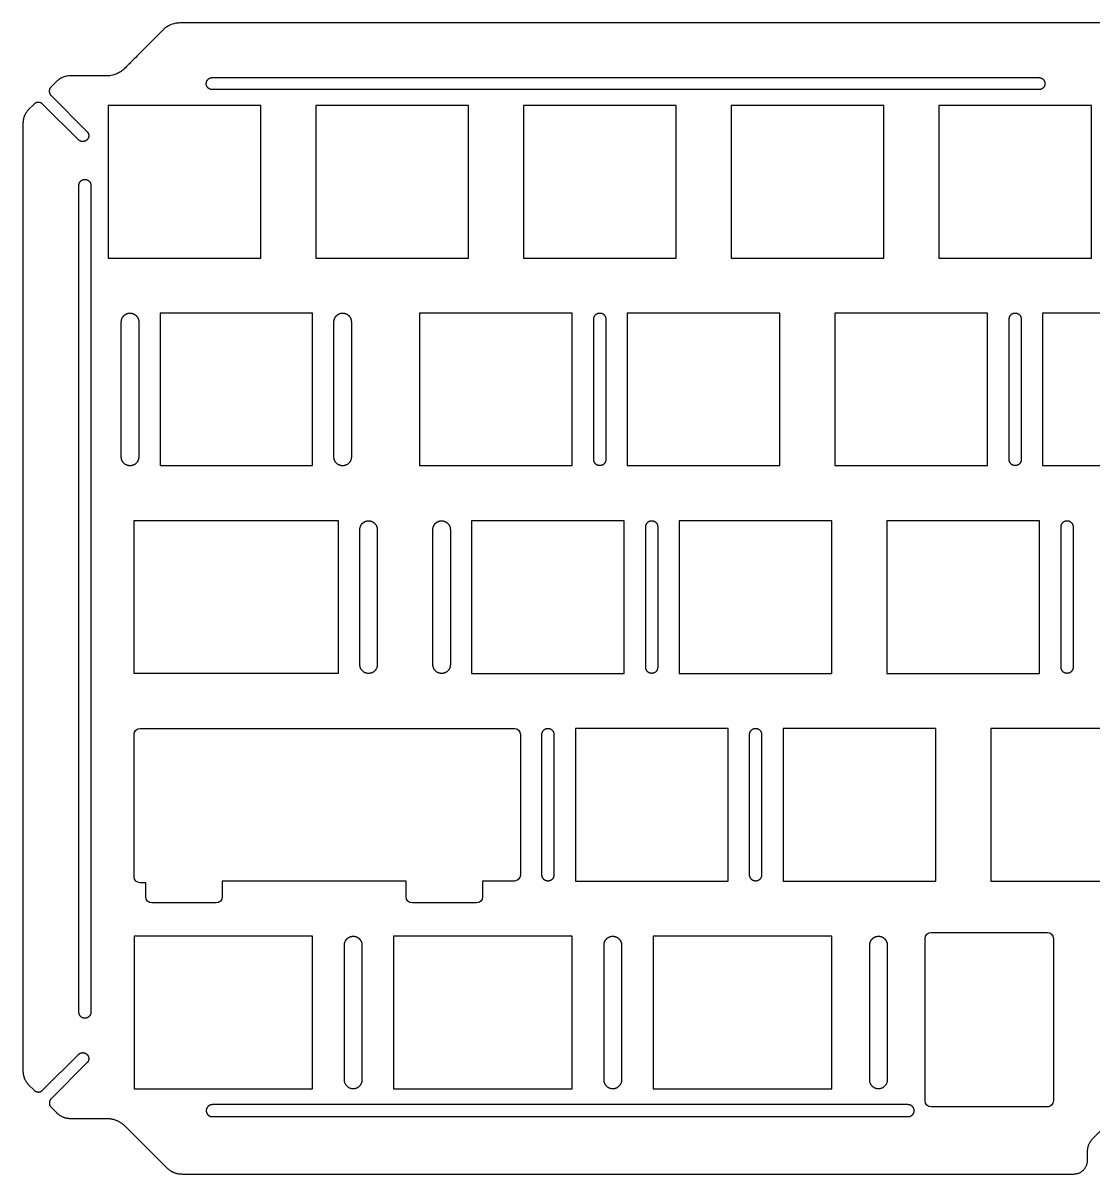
# Model space of a CAD drawing. Header units: millimetres. Extents: x 39 to 354, y -277 to -140.
# Drawn here: x 38.6 to 136.9, y -277.1 to -171.6 of the extents above; entities that cross this region are included whole.
import ezdxf

# ---------------------------------------------------------------- set-up
doc = ezdxf.new("R2010")
doc.units = ezdxf.units.MM
doc.header["$MEASUREMENT"] = 0
doc.layers.add('定位板', color=121, linetype='Continuous', true_color=0x7efae9)

msp = doc.modelspace()

# ---------------------------------------------------------------- linework, layer by layer
at = {"layer": '定位板'}
for p, q in [((139.01, -171.55, -243.22), (52.97, -171.55, -243.22)), ((51.5, -172.16, -243.22), (49.1, -174.56, -243.22)), ((41.69, -176.92, -243.22), (41.19, -177.42, -243.22)), ((46.3, -176.4, -243.22), (42.95, -176.4, -243.22)), ((55.98, -176.56, -243.22), (131.81, -176.56, -243.22)), ((41.19, -178.2, -243.22), (44.49, -181.5, -243.22)), ((131.81, -177.66, -243.22), (55.98, -177.66, -243.22)), ((39.64, -178.99, -243.22), (39.14, -179.49, -243.22)), ((43.71, -182.27, -243.22), (40.42, -178.99, -243.22)), ((38.62, -180.73, -243.22), (38.62, -267.69, -243.22)), ((43.75, -262.28, -243.22), (43.75, -186.45, -243.22)), ((44.85, -186.45, -243.22), (44.85, -262.28, -243.22)), ((47.64, -211.36, -243.22), (47.64, -198.96, -243.22)), ((49.24, -198.96, -243.22), (49.24, -211.36, -243.22)), ((67.14, -211.36, -243.22), (67.14, -198.96, -243.22)), ((68.74, -198.96, -243.22), (68.74, -211.36, -243.22)), ((90.98, -211.6, -243.22), (90.98, -198.7, -243.22)), ((92.08, -198.7, -243.22), (92.08, -211.6, -243.22)), ((129.08, -211.6, -243.22), (129.08, -198.7, -243.22)), ((130.18, -198.7, -243.22), (130.18, -211.6, -243.22)), ((69.52, -230.41, -243.22), (69.52, -218.01, -243.22)), ((71.12, -218.01, -243.22), (71.12, -230.41, -243.22)), ((76.22, -230.41, -243.22), (76.22, -218.01, -243.22)), ((77.82, -218.01, -243.22), (77.82, -230.41, -243.22)), ((95.74, -230.65, -243.22), (95.74, -217.75, -243.22)), ((96.84, -217.75, -243.22), (96.84, -230.65, -243.22)), ((133.84, -230.65, -243.22), (133.84, -217.75, -243.22)), ((134.94, -217.75, -243.22), (134.94, -230.65, -243.22)), ((49.36, -236.25, -243.22), (83.69, -236.25, -243.22)), ((48.81, -249.86, -243.22), (48.81, -236.8, -243.22)), ((84.24, -236.8, -243.22), (84.24, -249.7, -243.22)), ((86.22, -249.7, -243.22), (86.22, -236.8, -243.22)), ((87.32, -236.8, -243.22), (87.32, -249.7, -243.22)), ((105.27, -249.7, -243.22), (105.27, -236.8, -243.22)), ((106.37, -236.8, -243.22), (106.37, -249.7, -243.22)), ((56.35, -252.25, -243.22), (50.43, -252.25, -243.22)), ((80.22, -252.25, -243.22), (74.32, -252.25, -243.22)), ((121.92, -254.96, -243.22), (132.58, -254.96, -243.22)), ((68.11, -268.51, -243.22), (68.11, -256.11, -243.22)), ((69.71, -256.11, -243.22), (69.71, -268.51, -243.22)), ((91.92, -268.51, -243.22), (91.92, -256.11, -243.22)), ((93.52, -256.11, -243.22), (93.52, -268.51, -243.22)), ((116.29, -268.51, -243.22), (116.29, -256.11, -243.22)), ((117.89, -256.11, -243.22), (117.89, -268.51, -243.22)), ((121.37, -270.41, -243.22), (121.37, -255.51, -243.22)), ((133.13, -255.51, -243.22), (133.13, -270.41, -243.22)), ((40.42, -269.44, -243.22), (43.71, -266.15, -243.22)), ((44.49, -266.93, -243.22), (41.2, -270.22, -243.22)), ((39.14, -268.93, -243.22), (39.64, -269.44, -243.22)), ((41.2, -270.99, -243.22), (41.71, -271.5, -243.22)), ((119.81, -270.76, -243.22), (55.98, -270.76, -243.22)), ((132.58, -270.96, -243.22), (121.92, -270.96, -243.22)), ((42.95, -272.02, -243.22), (46.3, -272.02, -243.22)), ((55.98, -271.86, -243.22), (119.81, -271.86, -243.22)), ((47.96, -272.71, -243.22), (51.77, -276.52, -243.22)), ((136.8, -273.81, -243.22), (137.8, -272.81, -243.22)), ((136.26, -275.87, -243.22), (136.26, -275.11, -243.22)), ((53.22, -277.12, -243.22), (135.01, -277.12, -243.22))]:
    msp.add_line(p, q, dxfattribs=at)
for points in [[(46.43, -193.11), (60.43, -193.11), (60.43, -179.11), (46.43, -179.11)], [(65.48, -193.11), (79.48, -193.11), (79.48, -179.11), (65.48, -179.11)], [(84.53, -193.11), (98.53, -193.11), (98.53, -179.11), (84.53, -179.11)], [(103.58, -193.11), (117.58, -193.11), (117.58, -179.11), (103.58, -179.11)], [(122.63, -193.11), (136.63, -193.11), (136.63, -179.11), (122.63, -179.11)], [(51.19, -212.15), (65.19, -212.15), (65.19, -198.15), (51.19, -198.15)], [(75, -212.15), (89, -212.15), (89, -198.15), (75, -198.15)], [(94.05, -212.15), (108.05, -212.15), (108.05, -198.15), (94.05, -198.15)], [(113.1, -212.15), (127.1, -212.15), (127.1, -198.15), (113.1, -198.15)], [(132.15, -212.15), (146.15, -212.15), (146.15, -198.15), (132.15, -198.15)], [(48.8, -231.17), (67.57, -231.17), (67.57, -217.22), (48.8, -217.22)], [(79.77, -231.2), (93.77, -231.2), (93.77, -217.2), (79.77, -217.2)], [(98.82, -231.2), (112.81, -231.2), (112.81, -217.2), (98.82, -217.2)], [(117.87, -231.2), (131.87, -231.2), (131.87, -217.2), (117.87, -217.2)], [(89.29, -250.25), (103.29, -250.25), (103.29, -236.25), (89.29, -236.25)], [(108.34, -250.25), (122.34, -250.25), (122.34, -236.25), (108.34, -236.25)], [(127.39, -250.25), (141.39, -250.25), (141.39, -236.25), (127.39, -236.25)], [(48.81, -269.31), (65.19, -269.31), (65.19, -255.31), (48.81, -255.31)], [(72.62, -269.31), (89, -269.31), (89, -255.31), (72.62, -255.31)], [(96.43, -269.31), (112.81, -269.31), (112.81, -255.31), (96.43, -255.31)]]:
    msp.add_lwpolyline(points, close=True, dxfattribs=at)
for points in [[(49.88, -251.7), (49.88, -250.41), (49.36, -250.41)], [(73.77, -251.7), (73.77, -250.25), (72.77, -250.25), (57.9, -250.25), (56.9, -250.25), (56.9, -251.7)], [(83.69, -250.25), (80.77, -250.25), (80.77, -251.7)]]:
    msp.add_lwpolyline(points, dxfattribs=at)
at = {"layer": '定位板', "extrusion": (0, 0, -1)}
for centre, start, end in [((-49.36, -236.8, 243.22), 360, 90), ((-83.69, -236.8, 243.22), 90, 180), ((-49.36, -249.86, 243.22), 270, 360), ((-83.69, -249.7, 243.22), 180, 270), ((-56.35, -251.7, 243.22), 180.0015, 270), ((-74.32, -251.7, 243.22), 270, 359.9984), ((-80.22, -251.7, 243.22), 180, 270), ((-121.92, -255.51, 243.22), 0, 90), ((-132.58, -255.51, 243.22), 90, 180), ((-121.92, -270.41, 243.22), 270.0005, 0), ((-132.58, -270.41, 243.22), 180, 270.0005)]:
    msp.add_arc(centre, 0.55, start, end, dxfattribs=at)
at = {"layer": '定位板', "extrusion": (-1.03352e-13, -5.16758e-14, -1)}
msp.add_arc((-50.43, -251.7, 243.22), 0.55, 270, 0, dxfattribs=at)
at = {"layer": '定位板'}
for points, knots in [([(52.97, -171.55, -243.22), (52.87, -171.55, -243.22), (52.69, -171.57, -243.22), (52.44, -171.62, -243.22), (52.21, -171.69, -243.22), (51.98, -171.8, -243.22), (51.74, -171.95, -243.22), (51.59, -172.07, -243.22), (51.5, -172.16, -243.22)], [296.354355, 296.354355, 296.354355, 296.354355, 296.678845, 296.874079, 297.136421, 297.398602, 297.611043, 297.987707, 297.987707, 297.987707, 297.987707]), ([(49.1, -174.56, -243.22), (48.91, -174.75, -243.22), (48.62, -175.05, -243.22), (48.23, -175.43, -243.22), (48.01, -175.65, -243.22), (47.86, -175.81, -243.22), (47.77, -175.88, -243.22), (47.67, -175.95, -243.22), (47.56, -176.04, -243.22), (47.41, -176.12, -243.22), (47.18, -176.24, -243.22), (46.9, -176.33, -243.22), (46.58, -176.39, -243.22), (46.4, -176.4, -243.22), (46.3, -176.4, -243.22)], [301.380924, 301.380924, 301.380924, 301.380924, 302.202528, 302.613331, 303.024133, 303.14185, 303.259567, 303.377284, 303.495001, 303.69067, 303.886338, 304.277675, 304.561951, 304.846226, 304.846226, 304.846226, 304.846226]), ([(42.95, -176.4, -243.22), (42.85, -176.4, -243.22), (42.71, -176.41, -243.22), (42.48, -176.46, -243.22), (42.29, -176.52, -243.22), (42.1, -176.61, -243.22), (41.89, -176.74, -243.22), (41.76, -176.85, -243.22), (41.69, -176.92, -243.22)], [308.196474, 308.196474, 308.196474, 308.196474, 308.477921, 308.646187, 308.871804, 309.09742, 309.277451, 309.594444, 309.594444, 309.594444, 309.594444])]:
    msp.add_open_spline(points, degree=3, knots=knots, dxfattribs=at)
for points, weights, knots in [([(55.98, -177.66, -243.22), (55.75, -177.66, -243.22), (55.59, -177.5, -243.22), (55.43, -177.34, -243.22), (55.43, -177.11, -243.22), (55.43, -176.88, -243.22), (55.59, -176.72, -243.22), (55.75, -176.56, -243.22), (55.98, -176.56, -243.22)], [1, 0.923879294436, 1, 0.923879294436, 1, 0.923879294436, 1, 0.923879294436, 1], [155.112849, 155.112849, 155.112849, 155.544818, 155.544818, 155.976788, 155.976788, 156.408757, 156.408757, 156.840726, 156.840726, 156.840726]), ([(131.81, -176.56, -243.22), (132.03, -176.56, -243.22), (132.2, -176.72, -243.22), (132.36, -176.88, -243.22), (132.36, -177.11, -243.22), (132.36, -177.34, -243.22), (132.2, -177.5, -243.22), (132.03, -177.66, -243.22), (131.81, -177.66, -243.22)], [1, 0.923879294436, 1, 0.923879294436, 1, 0.923879294436, 1, 0.923879294436, 1], [77.556426, 77.556426, 77.556426, 77.988395, 77.988395, 78.420364, 78.420364, 78.852333, 78.852333, 79.284303, 79.284303, 79.284303]), ([(41.19, -177.42, -243.22), (41.03, -177.58, -243.22), (41.03, -177.81, -243.22), (41.03, -178.04, -243.22), (41.19, -178.2, -243.22)], [1, 0.923879274084, 1, 0.923879274084, 1], [310.2984668, 310.2984668, 310.2984668, 310.7304365, 310.7304365, 311.1624063, 311.1624063, 311.1624063]), ([(44.49, -181.5, -243.22), (44.65, -181.66, -243.22), (44.65, -181.88, -243.22), (44.65, -182.11, -243.22), (44.49, -182.27, -243.22), (44.33, -182.43, -243.22), (44.1, -182.43, -243.22), (43.87, -182.43, -243.22), (43.71, -182.27, -243.22)], [1, 0.923879301732, 1, 0.923879301732, 1, 0.923879301732, 1, 0.923879301732, 1], [315.824236, 315.824236, 315.824236, 316.256206, 316.256206, 316.688175, 316.688175, 317.120145, 317.120145, 317.552115, 317.552115, 317.552115]), ([(43.75, -186.45, -243.22), (43.75, -186.22, -243.22), (43.91, -186.06, -243.22), (44.07, -185.9, -243.22), (44.3, -185.9, -243.22), (44.53, -185.9, -243.22), (44.69, -186.06, -243.22), (44.85, -186.22, -243.22), (44.85, -186.45, -243.22)], [1, 0.923879294436, 1, 0.923879294436, 1, 0.923879294436, 1, 0.923879294436, 1], [153.384973, 153.384973, 153.384973, 153.816942, 153.816942, 154.248911, 154.248911, 154.68088, 154.68088, 155.112849, 155.112849, 155.112849]), ([(47.64, -198.96, -243.22), (47.64, -198.63, -243.22), (47.87, -198.4, -243.22), (48.11, -198.16, -243.22), (48.44, -198.16, -243.22), (48.77, -198.16, -243.22), (49.01, -198.4, -243.22), (49.24, -198.63, -243.22), (49.24, -198.96, -243.22)], [1, 0.923879456129, 1, 0.923879456129, 1, 0.923879456129, 1, 0.923879456129, 1], [27.31324, 27.31324, 27.31324, 27.941559, 27.941559, 28.569878, 28.569878, 29.198197, 29.198197, 29.826516, 29.826516, 29.826516]), ([(67.14, -198.96, -243.22), (67.14, -198.63, -243.22), (67.37, -198.4, -243.22), (67.61, -198.16, -243.22), (67.94, -198.16, -243.22), (68.27, -198.16, -243.22), (68.51, -198.4, -243.22), (68.74, -198.63, -243.22), (68.74, -198.96, -243.22)], [1, 0.923879456129, 1, 0.923879456129, 1, 0.923879456129, 1, 0.923879456129, 1], [42.2265, 42.2265, 42.2265, 42.854818, 42.854818, 43.483137, 43.483137, 44.111456, 44.111456, 44.739775, 44.739775, 44.739775]), ([(90.98, -198.7, -243.22), (90.98, -198.15, -243.22), (91.53, -198.15, -243.22), (92.08, -198.15, -243.22), (92.08, -198.7, -243.22)], [1, 0.707107191606, 1, 0.707107191606, 1], [27.527845, 27.527845, 27.527845, 28.391782, 28.391782, 29.255719, 29.255719, 29.255719]), ([(129.08, -198.7, -243.22), (129.08, -198.15, -243.22), (129.63, -198.15, -243.22), (130.18, -198.15, -243.22), (130.18, -198.7, -243.22)], [1, 0.707107191605, 1, 0.707107191605, 1], [42.155704, 42.155704, 42.155704, 43.019642, 43.019642, 43.883579, 43.883579, 43.883579]), ([(49.24, -211.36, -243.22), (49.24, -212.16, -243.22), (48.44, -212.16, -243.22), (47.64, -212.16, -243.22), (47.64, -211.36, -243.22)], [1, 0.707107191832, 1, 0.707107191832, 1], [42.2265, 42.2265, 42.2265, 43.483136, 43.483136, 44.739772, 44.739772, 44.739772]), ([(68.74, -211.36, -243.22), (68.74, -212.16, -243.22), (67.94, -212.16, -243.22), (67.14, -212.16, -243.22), (67.14, -211.36, -243.22)], [1, 0.707107191832, 1, 0.707107191832, 1], [27.313243, 27.313243, 27.313243, 28.569879, 28.569879, 29.826516, 29.826516, 29.826516]), ([(92.08, -211.6, -243.22), (92.08, -212.15, -243.22), (91.53, -212.15, -243.22), (90.98, -212.15, -243.22), (90.98, -211.6, -243.22)], [1, 0.707107191605, 1, 0.707107191605, 1], [12.899985, 12.899985, 12.899985, 13.763922, 13.763922, 14.62786, 14.62786, 14.62786]), ([(130.18, -211.6, -243.22), (130.18, -212.15, -243.22), (129.63, -212.15, -243.22), (129.08, -212.15, -243.22), (129.08, -211.6, -243.22)], [1, 0.707107191605, 1, 0.707107191605, 1], [27.527845, 27.527845, 27.527845, 28.391782, 28.391782, 29.255719, 29.255719, 29.255719]), ([(69.52, -218.01, -243.22), (69.52, -217.68, -243.22), (69.75, -217.45, -243.22), (69.99, -217.21, -243.22), (70.32, -217.21, -243.22), (70.65, -217.21, -243.22), (70.88, -217.45, -243.22), (71.12, -217.68, -243.22), (71.12, -218.01, -243.22)], [1, 0.923879456129, 1, 0.923879456129, 1, 0.923879456129, 1, 0.923879456129, 1], [42.2265, 42.2265, 42.2265, 42.854818, 42.854818, 43.483137, 43.483137, 44.111456, 44.111456, 44.739775, 44.739775, 44.739775]), ([(76.22, -218.01, -243.22), (76.22, -217.68, -243.22), (76.45, -217.45, -243.22), (76.68, -217.21, -243.22), (77.02, -217.21, -243.22), (77.35, -217.21, -243.22), (77.58, -217.45, -243.22), (77.82, -217.68, -243.22), (77.82, -218.01, -243.22)], [1, 0.923879456129, 1, 0.923879456129, 1, 0.923879456129, 1, 0.923879456129, 1], [12.399984, 12.399984, 12.399984, 13.028303, 13.028303, 13.656622, 13.656622, 14.284941, 14.284941, 14.913259, 14.913259, 14.913259]), ([(95.74, -217.75, -243.22), (95.74, -217.2, -243.22), (96.29, -217.2, -243.22), (96.84, -217.2, -243.22), (96.84, -217.75, -243.22)], [1, 0.707107191605, 1, 0.707107191605, 1], [42.155704, 42.155704, 42.155704, 43.019642, 43.019642, 43.883579, 43.883579, 43.883579]), ([(133.84, -217.75, -243.22), (133.84, -217.2, -243.22), (134.39, -217.2, -243.22), (134.94, -217.2, -243.22), (134.94, -217.75, -243.22)], [1, 0.707107191605, 1, 0.707107191605, 1], [42.155704, 42.155704, 42.155704, 43.019642, 43.019642, 43.883579, 43.883579, 43.883579]), ([(71.12, -230.41, -243.22), (71.12, -231.21, -243.22), (70.32, -231.21, -243.22), (69.52, -231.21, -243.22), (69.52, -230.41, -243.22)], [1, 0.707107191832, 1, 0.707107191832, 1], [27.313243, 27.313243, 27.313243, 28.569879, 28.569879, 29.826516, 29.826516, 29.826516]), ([(77.82, -230.41, -243.22), (77.82, -231.21, -243.22), (77.02, -231.21, -243.22), (76.22, -231.21, -243.22), (76.22, -230.41, -243.22)], [1, 0.707107191832, 1, 0.707107191832, 1], [27.313243, 27.313243, 27.313243, 28.569879, 28.569879, 29.826516, 29.826516, 29.826516]), ([(96.84, -230.65, -243.22), (96.84, -231.2, -243.22), (96.29, -231.2, -243.22), (95.74, -231.2, -243.22), (95.74, -230.65, -243.22)], [1, 0.707107191605, 1, 0.707107191605, 1], [27.527845, 27.527845, 27.527845, 28.391782, 28.391782, 29.255719, 29.255719, 29.255719]), ([(134.94, -230.65, -243.22), (134.94, -231.2, -243.22), (134.39, -231.2, -243.22), (133.84, -231.2, -243.22), (133.84, -230.65, -243.22)], [1, 0.707107191605, 1, 0.707107191605, 1], [27.527845, 27.527845, 27.527845, 28.391782, 28.391782, 29.255719, 29.255719, 29.255719]), ([(86.22, -236.8, -243.22), (86.22, -236.25, -243.22), (86.77, -236.25, -243.22), (87.32, -236.25, -243.22), (87.32, -236.8, -243.22)], [1, 0.707106778968, 1, 0.707106778968, 1], [42.155752, 42.155752, 42.155752, 43.01969, 43.01969, 43.883628, 43.883628, 43.883628]), ([(105.27, -236.8, -243.22), (105.27, -236.25, -243.22), (105.82, -236.25, -243.22), (106.37, -236.25, -243.22), (106.37, -236.8, -243.22)], [1, 0.707107191606, 1, 0.707107191606, 1], [27.527845, 27.527845, 27.527845, 28.391782, 28.391782, 29.255719, 29.255719, 29.255719]), ([(87.32, -249.7, -243.22), (87.32, -250.25, -243.22), (86.77, -250.25, -243.22), (86.22, -250.25, -243.22), (86.22, -249.7, -243.22)], [1, 0.707106778968, 1, 0.707106778968, 1], [27.527876, 27.527876, 27.527876, 28.391814, 28.391814, 29.255752, 29.255752, 29.255752]), ([(106.37, -249.7, -243.22), (106.37, -250.25, -243.22), (105.82, -250.25, -243.22), (105.27, -250.25, -243.22), (105.27, -249.7, -243.22)], [1, 0.707107191605, 1, 0.707107191605, 1], [12.899985, 12.899985, 12.899985, 13.763922, 13.763922, 14.62786, 14.62786, 14.62786]), ([(68.11, -256.11, -243.22), (68.11, -255.78, -243.22), (68.34, -255.55, -243.22), (68.57, -255.31, -243.22), (68.91, -255.31, -243.22), (69.24, -255.31, -243.22), (69.47, -255.55, -243.22), (69.71, -255.78, -243.22), (69.71, -256.11, -243.22)], [1, 0.923879456129, 1, 0.923879456129, 1, 0.923879456129, 1, 0.923879456129, 1], [27.31324, 27.31324, 27.31324, 27.941559, 27.941559, 28.569878, 28.569878, 29.198197, 29.198197, 29.826516, 29.826516, 29.826516]), ([(91.92, -256.11, -243.22), (91.92, -255.78, -243.22), (92.15, -255.55, -243.22), (92.39, -255.31, -243.22), (92.72, -255.31, -243.22), (93.05, -255.31, -243.22), (93.28, -255.55, -243.22), (93.52, -255.78, -243.22), (93.52, -256.11, -243.22)], [1, 0.923879456129, 1, 0.923879456129, 1, 0.923879456129, 1, 0.923879456129, 1], [42.2265, 42.2265, 42.2265, 42.854818, 42.854818, 43.483137, 43.483137, 44.111456, 44.111456, 44.739775, 44.739775, 44.739775]), ([(116.29, -256.11, -243.22), (116.29, -255.78, -243.22), (116.53, -255.55, -243.22), (116.76, -255.31, -243.22), (117.09, -255.31, -243.22), (117.42, -255.31, -243.22), (117.66, -255.55, -243.22), (117.89, -255.78, -243.22), (117.89, -256.11, -243.22)], [1, 0.923879456129, 1, 0.923879456129, 1, 0.923879456129, 1, 0.923879456129, 1], [27.31324, 27.31324, 27.31324, 27.941559, 27.941559, 28.569878, 28.569878, 29.198197, 29.198197, 29.826516, 29.826516, 29.826516]), ([(44.85, -262.28, -243.22), (44.85, -262.5, -243.22), (44.69, -262.67, -243.22), (44.53, -262.83, -243.22), (44.3, -262.83, -243.22), (44.07, -262.83, -243.22), (43.91, -262.67, -243.22), (43.75, -262.5, -243.22), (43.75, -262.28, -243.22)], [1, 0.923879294436, 1, 0.923879294436, 1, 0.923879294436, 1, 0.923879294436, 1], [230.941396, 230.941396, 230.941396, 231.373365, 231.373365, 231.805334, 231.805334, 232.237304, 232.237304, 232.669273, 232.669273, 232.669273]), ([(43.71, -266.15, -243.22), (43.87, -265.99, -243.22), (44.1, -265.99, -243.22), (44.33, -265.99, -243.22), (44.49, -266.15, -243.22), (44.65, -266.31, -243.22), (44.65, -266.54, -243.22), (44.65, -266.77, -243.22), (44.49, -266.93, -243.22)], [1, 0.923879301733, 1, 0.923879301733, 1, 0.923879301733, 1, 0.923879301733, 1], [419.729611, 419.729611, 419.729611, 420.16158, 420.16158, 420.59355, 420.59355, 421.02552, 421.02552, 421.457489, 421.457489, 421.457489]), ([(69.71, -268.51, -243.22), (69.71, -269.31, -243.22), (68.91, -269.31, -243.22), (68.11, -269.31, -243.22), (68.11, -268.51, -243.22)], [1, 0.707107191832, 1, 0.707107191832, 1], [12.399984, 12.399984, 12.399984, 13.65662, 13.65662, 14.913256, 14.913256, 14.913256]), ([(93.52, -268.51, -243.22), (93.52, -269.31, -243.22), (92.72, -269.31, -243.22), (91.92, -269.31, -243.22), (91.92, -268.51, -243.22)], [1, 0.707107191832, 1, 0.707107191832, 1], [27.313243, 27.313243, 27.313243, 28.569879, 28.569879, 29.826516, 29.826516, 29.826516]), ([(117.89, -268.51, -243.22), (117.89, -269.31, -243.22), (117.09, -269.31, -243.22), (116.29, -269.31, -243.22), (116.29, -268.51, -243.22)], [1, 0.707107191832, 1, 0.707107191832, 1], [12.399984, 12.399984, 12.399984, 13.65662, 13.65662, 14.913256, 14.913256, 14.913256]), ([(55.98, -270.76, -243.22), (55.75, -270.76, -243.22), (55.59, -270.93, -243.22), (55.43, -271.09, -243.22), (55.43, -271.31, -243.22), (55.43, -271.54, -243.22), (55.59, -271.7, -243.22), (55.75, -271.86, -243.22), (55.98, -271.86, -243.22)], [1, 0.923879294436, 1, 0.923879294436, 1, 0.923879294436, 1, 0.923879294436, 1], [65.55641, 65.55641, 65.55641, 65.988379, 65.988379, 66.420348, 66.420348, 66.852317, 66.852317, 67.284286, 67.284286, 67.284286]), ([(119.81, -271.86, -243.22), (120.36, -271.86, -243.22), (120.36, -271.31, -243.22), (120.36, -270.76, -243.22), (119.81, -270.76, -243.22)], [1, 0.707110465001, 1, 0.707110465001, 1], [131.112849, 131.112849, 131.112849, 131.976781, 131.976781, 132.840712, 132.840712, 132.840712])]:
    msp.add_rational_spline(points, weights, degree=2, knots=knots, dxfattribs=at)
for points, weights in [([(40.42, -178.99, -243.22), (40.03, -178.6, -243.22), (39.64, -178.99, -243.22)], [1, 0.707107007067, 1]), ([(39.14, -179.49, -243.22), (38.62, -180.01, -243.22), (38.62, -180.73, -243.22)], [1, 0.923879562468, 1]), ([(38.62, -267.69, -243.22), (38.62, -268.42, -243.22), (39.14, -268.93, -243.22)], [1, 0.923879562469, 1]), ([(39.64, -269.44, -243.22), (40.03, -269.83, -243.22), (40.42, -269.44, -243.22)], [1, 0.707107007067, 1]), ([(41.2, -270.22, -243.22), (40.81, -270.61, -243.22), (41.2, -270.99, -243.22)], [1, 0.707106961505, 1]), ([(41.71, -271.5, -243.22), (42.22, -272.02, -243.22), (42.95, -272.02, -243.22)], [1, 0.923879479553, 1]), ([(46.3, -272.02, -243.22), (47.27, -272.02, -243.22), (47.96, -272.71, -243.22)], [1, 0.923862738639, 1]), ([(136.26, -275.11, -243.22), (136.26, -274.35, -243.22), (136.8, -273.81, -243.22)], [1, 0.923880285561, 1]), ([(51.77, -276.52, -243.22), (52.37, -277.12, -243.22), (53.22, -277.12, -243.22)], [1, 0.923879532514, 1]), ([(135.01, -277.12, -243.22), (136.26, -277.12, -243.22), (136.26, -275.87, -243.22)], [1, 0.707113274386, 1])]:
    msp.add_rational_spline(points, weights, degree=2, dxfattribs=at)

doc.saveas('drawing.dxf')
